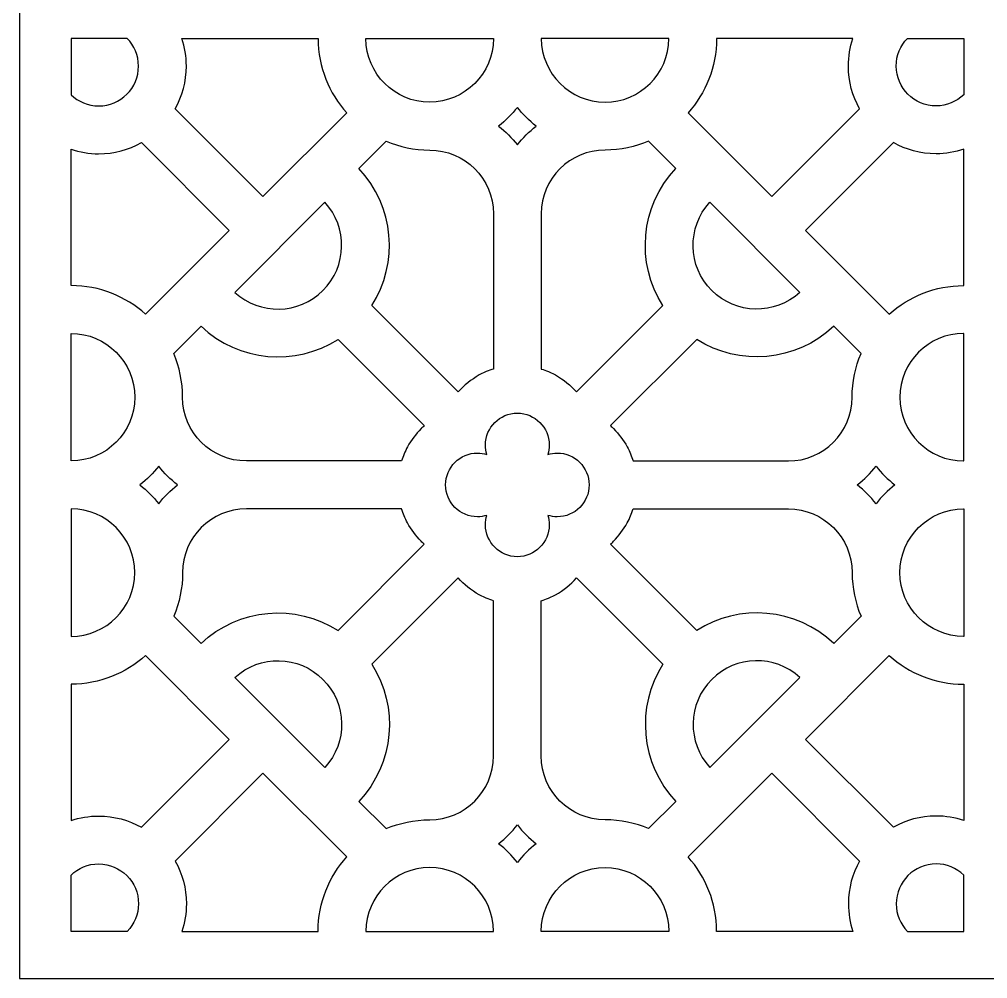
# Model space of a CAD drawing. Header units: centimetres. Extents: x -27.5 to -15.9, y -9.5 to 9.5.
# Drawn here: x -27.5 to -25.072, y -9.5 to -7.095 of the extents above; entities that cross this region are included whole.
import ezdxf

# ---------------------------------------------------------------- set-up
doc = ezdxf.new("R2010")
doc.units = ezdxf.units.CM
doc.header["$MEASUREMENT"] = 0
doc.layers.add('layer 1', color=7, linetype='Continuous')

msp = doc.modelspace()

# ---------------------------------------------------------------- linework, layer by layer
at = {"layer": 'layer 1', "color": 250}
for points, knots in [([(-27.5, 9.5), (-27.5, 9.5), (-27.5, 9.5), (-27.5, 9.5), (-27.5, 9.5), (-27.5, 9.5), (-22.6443, 9.5), (-22.6443, 9.5), (-22.6443, 9.5), (-22.6443, 9.5), (-22.6443, -9.5), (-22.6443, -9.5), (-22.6443, -9.5), (-22.6443, -9.5), (-27.5, -9.5), (-27.5, -9.5), (-27.5, -9.5), (-27.5, -9.5), (-27.5, 9.5), (-27.5, 9.5)], [0, 0, 0, 0, 0.1666667, 0.1666667, 0.1666667, 0.1666667, 0.3333333, 0.3333333, 0.3333333, 0.3333333, 0.5, 0.5, 0.5, 0.5, 0.6666667, 0.6666667, 0.6666667, 0.6666667, 1, 1, 1, 1]), ([(-27.22934, -7.1432), (-27.22934, -7.1432), (-27.22934, -7.1432), (-27.22934, -7.1432), (-27.22934, -7.1432), (-27.21196, -7.16119), (-27.20125, -7.18565), (-27.20125, -7.21253), (-27.20125, -7.21253), (-27.20125, -7.26757), (-27.24614, -7.31246), (-27.30118, -7.31246), (-27.30118, -7.31246), (-27.32806, -7.31246), (-27.35251, -7.30174), (-27.37052, -7.28437), (-27.37052, -7.28437), (-27.37052, -7.28437), (-27.37052, -7.1432), (-27.37052, -7.1432), (-27.37052, -7.1432), (-27.37052, -7.1432), (-27.22934, -7.1432), (-27.22934, -7.1432)], [0, 0, 0, 0, 0.1428571, 0.1428571, 0.1428571, 0.1428571, 0.2857143, 0.2857143, 0.2857143, 0.2857143, 0.4285714, 0.4285714, 0.4285714, 0.4285714, 0.5714286, 0.5714286, 0.5714286, 0.5714286, 0.7142857, 0.7142857, 0.7142857, 0.7142857, 1, 1, 1, 1]), ([(-27.1093, -7.31961), (-27.1093, -7.31961), (-27.1093, -7.31961), (-27.1093, -7.31961), (-27.1093, -7.31961), (-27.1093, -7.31961), (-26.88911, -7.53981), (-26.88911, -7.53981), (-26.88911, -7.53981), (-26.88911, -7.53981), (-26.67923, -7.32991), (-26.67923, -7.32991), (-26.67923, -7.32991), (-26.72365, -7.28046), (-26.7508, -7.21519), (-26.75095, -7.14377), (-26.75095, -7.14377), (-26.75095, -7.14359), (-26.75095, -7.14339), (-26.75095, -7.1432), (-26.75095, -7.1432), (-26.75095, -7.1432), (-27.09259, -7.1432), (-27.09259, -7.1432), (-27.09259, -7.1432), (-27.08529, -7.16501), (-27.08133, -7.18832), (-27.08133, -7.21253), (-27.08133, -7.21253), (-27.08133, -7.25136), (-27.0915, -7.2879), (-27.1093, -7.31961)], [0, 0, 0, 0, 0.1111111, 0.1111111, 0.1111111, 0.1111111, 0.2222222, 0.2222222, 0.2222222, 0.2222222, 0.3333333, 0.3333333, 0.3333333, 0.3333333, 0.4444444, 0.4444444, 0.4444444, 0.4444444, 0.5555556, 0.5555556, 0.5555556, 0.5555556, 0.6666667, 0.6666667, 0.6666667, 0.6666667, 0.7777778, 0.7777778, 0.7777778, 0.7777778, 1, 1, 1, 1]), ([(-26.63103, -7.1432), (-26.63103, -7.1432), (-26.63103, -7.1432), (-26.63103, -7.1432), (-26.63103, -7.1432), (-26.63103, -7.14336), (-26.63103, -7.14353), (-26.63103, -7.1437), (-26.63103, -7.1437), (-26.63076, -7.23154), (-26.55904, -7.30308), (-26.47115, -7.30308), (-26.47115, -7.30308), (-26.38319, -7.30308), (-26.31143, -7.23142), (-26.31126, -7.1435), (-26.31126, -7.1435), (-26.31126, -7.1434), (-26.31126, -7.14329), (-26.31126, -7.1432), (-26.31126, -7.1432), (-26.31126, -7.1432), (-26.63103, -7.1432), (-26.63103, -7.1432)], [0, 0, 0, 0, 0.1428571, 0.1428571, 0.1428571, 0.1428571, 0.2857143, 0.2857143, 0.2857143, 0.2857143, 0.4285714, 0.4285714, 0.4285714, 0.4285714, 0.5714286, 0.5714286, 0.5714286, 0.5714286, 0.7142857, 0.7142857, 0.7142857, 0.7142857, 1, 1, 1, 1]), ([(-25.87158, -7.1432), (-25.87158, -7.1432), (-25.87158, -7.1432), (-25.87158, -7.1432), (-25.87158, -7.1432), (-25.87158, -7.14336), (-25.87158, -7.14353), (-25.87158, -7.1437), (-25.87158, -7.1437), (-25.87186, -7.23154), (-25.94358, -7.30308), (-26.03147, -7.30308), (-26.03147, -7.30308), (-26.11943, -7.30308), (-26.19119, -7.23142), (-26.19134, -7.1435), (-26.19134, -7.1435), (-26.19134, -7.1434), (-26.19136, -7.14329), (-26.19136, -7.1432), (-26.19136, -7.1432), (-26.19136, -7.1432), (-25.87158, -7.1432), (-25.87158, -7.1432)], [0, 0, 0, 0, 0.1428571, 0.1428571, 0.1428571, 0.1428571, 0.2857143, 0.2857143, 0.2857143, 0.2857143, 0.4285714, 0.4285714, 0.4285714, 0.4285714, 0.5714286, 0.5714286, 0.5714286, 0.5714286, 0.7142857, 0.7142857, 0.7142857, 0.7142857, 1, 1, 1, 1]), ([(-25.39332, -7.31961), (-25.39332, -7.31961), (-25.39332, -7.31961), (-25.39332, -7.31961), (-25.39332, -7.31961), (-25.39332, -7.31961), (-25.61351, -7.53981), (-25.61351, -7.53981), (-25.61351, -7.53981), (-25.61351, -7.53981), (-25.82339, -7.32991), (-25.82339, -7.32991), (-25.82339, -7.32991), (-25.77897, -7.28046), (-25.75182, -7.21519), (-25.75169, -7.14377), (-25.75169, -7.14377), (-25.75169, -7.14359), (-25.75167, -7.14339), (-25.75167, -7.1432), (-25.75167, -7.1432), (-25.75167, -7.1432), (-25.41004, -7.1432), (-25.41004, -7.1432), (-25.41004, -7.1432), (-25.41733, -7.16501), (-25.42129, -7.18832), (-25.42129, -7.21253), (-25.42129, -7.21253), (-25.42129, -7.25136), (-25.4111, -7.2879), (-25.39332, -7.31961)], [0, 0, 0, 0, 0.1111111, 0.1111111, 0.1111111, 0.1111111, 0.2222222, 0.2222222, 0.2222222, 0.2222222, 0.3333333, 0.3333333, 0.3333333, 0.3333333, 0.4444444, 0.4444444, 0.4444444, 0.4444444, 0.5555556, 0.5555556, 0.5555556, 0.5555556, 0.6666667, 0.6666667, 0.6666667, 0.6666667, 0.7777778, 0.7777778, 0.7777778, 0.7777778, 1, 1, 1, 1]), ([(-25.27328, -7.1432), (-25.27328, -7.1432), (-25.27328, -7.1432), (-25.27328, -7.1432), (-25.27328, -7.1432), (-25.29066, -7.16119), (-25.30137, -7.18565), (-25.30137, -7.21253), (-25.30137, -7.21253), (-25.30137, -7.26757), (-25.25648, -7.31246), (-25.20143, -7.31246), (-25.20143, -7.31246), (-25.17456, -7.31246), (-25.15009, -7.30174), (-25.13212, -7.28437), (-25.13212, -7.28437), (-25.13212, -7.28437), (-25.13212, -7.1432), (-25.13212, -7.1432), (-25.13212, -7.1432), (-25.13212, -7.1432), (-25.27328, -7.1432), (-25.27328, -7.1432)], [0, 0, 0, 0, 0.1428571, 0.1428571, 0.1428571, 0.1428571, 0.2857143, 0.2857143, 0.2857143, 0.2857143, 0.4285714, 0.4285714, 0.4285714, 0.4285714, 0.5714286, 0.5714286, 0.5714286, 0.5714286, 0.7142857, 0.7142857, 0.7142857, 0.7142857, 1, 1, 1, 1]), ([(-26.2513, -7.31595), (-26.2513, -7.31595), (-26.2513, -7.31595), (-26.2513, -7.31595), (-26.2513, -7.31595), (-26.23752, -7.33344), (-26.22171, -7.34926), (-26.20422, -7.36304), (-26.20422, -7.36304), (-26.22171, -7.37683), (-26.23752, -7.39264), (-26.2513, -7.41014), (-26.2513, -7.41014), (-26.2651, -7.39264), (-26.2809, -7.37683), (-26.2984, -7.36304), (-26.2984, -7.36304), (-26.2809, -7.34926), (-26.2651, -7.33344), (-26.2513, -7.31595)], [0, 0, 0, 0, 0.1666667, 0.1666667, 0.1666667, 0.1666667, 0.3333333, 0.3333333, 0.3333333, 0.3333333, 0.5, 0.5, 0.5, 0.5, 0.6666667, 0.6666667, 0.6666667, 0.6666667, 1, 1, 1, 1]), ([(-27.37052, -7.76276), (-27.37052, -7.76276), (-27.37052, -7.76276), (-27.37052, -7.76276), (-27.37052, -7.76276), (-27.37043, -7.76276), (-27.37036, -7.76276), (-27.37028, -7.76276), (-27.37028, -7.76276), (-27.29872, -7.76282), (-27.23333, -7.78998), (-27.18379, -7.83449), (-27.18379, -7.83449), (-27.18379, -7.83449), (-26.9739, -7.62459), (-26.9739, -7.62459), (-26.9739, -7.62459), (-26.9739, -7.62459), (-27.19409, -7.40441), (-27.19409, -7.40441), (-27.19409, -7.40441), (-27.22581, -7.4222), (-27.26235, -7.43237), (-27.30118, -7.43237), (-27.30118, -7.43237), (-27.32539, -7.43237), (-27.34869, -7.42841), (-27.37052, -7.42113), (-27.37052, -7.42113), (-27.37052, -7.42113), (-27.37052, -7.76276), (-27.37052, -7.76276)], [0, 0, 0, 0, 0.1111111, 0.1111111, 0.1111111, 0.1111111, 0.2222222, 0.2222222, 0.2222222, 0.2222222, 0.3333333, 0.3333333, 0.3333333, 0.3333333, 0.4444444, 0.4444444, 0.4444444, 0.4444444, 0.5555556, 0.5555556, 0.5555556, 0.5555556, 0.6666667, 0.6666667, 0.6666667, 0.6666667, 0.7777778, 0.7777778, 0.7777778, 0.7777778, 1, 1, 1, 1]), ([(-26.61613, -7.81279), (-26.61613, -7.81279), (-26.61613, -7.81279), (-26.61613, -7.81279), (-26.61613, -7.81279), (-26.61613, -7.81279), (-26.39978, -8.02914), (-26.39978, -8.02914), (-26.39978, -8.02914), (-26.38462, -8.01236), (-26.36762, -7.99887), (-26.34671, -7.98683), (-26.34671, -7.98683), (-26.34671, -7.98683), (-26.32921, -7.97837), (-26.32921, -7.97837), (-26.32921, -7.97837), (-26.32315, -7.97597), (-26.3172, -7.97387), (-26.31126, -7.97204), (-26.31126, -7.97204), (-26.31126, -7.97204), (-26.31126, -7.58289), (-26.31126, -7.58289), (-26.31126, -7.58289), (-26.31126, -7.49482), (-26.38309, -7.42299), (-26.47115, -7.42299), (-26.47115, -7.42299), (-26.50989, -7.42299), (-26.54683, -7.41505), (-26.58044, -7.40071), (-26.58044, -7.40071), (-26.58044, -7.40071), (-26.64894, -7.46921), (-26.64894, -7.46921), (-26.64894, -7.46921), (-26.55907, -7.56374), (-26.54816, -7.70651), (-26.61613, -7.81279)], [0, 0, 0, 0, 0.0909091, 0.0909091, 0.0909091, 0.0909091, 0.1818182, 0.1818182, 0.1818182, 0.1818182, 0.2727273, 0.2727273, 0.2727273, 0.2727273, 0.3636364, 0.3636364, 0.3636364, 0.3636364, 0.4545455, 0.4545455, 0.4545455, 0.4545455, 0.5454545, 0.5454545, 0.5454545, 0.5454545, 0.6363636, 0.6363636, 0.6363636, 0.6363636, 0.7272727, 0.7272727, 0.7272727, 0.7272727, 0.8181818, 0.8181818, 0.8181818, 0.8181818, 1, 1, 1, 1]), ([(-25.88649, -7.81279), (-25.88649, -7.81279), (-25.88649, -7.81279), (-25.88649, -7.81279), (-25.88649, -7.81279), (-25.88649, -7.81279), (-26.10284, -8.02914), (-26.10284, -8.02914), (-26.10284, -8.02914), (-26.11798, -8.01236), (-26.135, -7.99887), (-26.15591, -7.98683), (-26.15591, -7.98683), (-26.15591, -7.98683), (-26.1734, -7.97837), (-26.1734, -7.97837), (-26.1734, -7.97837), (-26.17947, -7.97597), (-26.18544, -7.97387), (-26.19136, -7.97204), (-26.19136, -7.97204), (-26.19136, -7.97204), (-26.19136, -7.58289), (-26.19136, -7.58289), (-26.19136, -7.58289), (-26.19136, -7.49482), (-26.11954, -7.42299), (-26.03147, -7.42299), (-26.03147, -7.42299), (-25.99273, -7.42299), (-25.95579, -7.41505), (-25.92218, -7.40071), (-25.92218, -7.40071), (-25.92218, -7.40071), (-25.85369, -7.46921), (-25.85369, -7.46921), (-25.85369, -7.46921), (-25.94355, -7.56374), (-25.95446, -7.70651), (-25.88649, -7.81279)], [0, 0, 0, 0, 0.0909091, 0.0909091, 0.0909091, 0.0909091, 0.1818182, 0.1818182, 0.1818182, 0.1818182, 0.2727273, 0.2727273, 0.2727273, 0.2727273, 0.3636364, 0.3636364, 0.3636364, 0.3636364, 0.4545455, 0.4545455, 0.4545455, 0.4545455, 0.5454545, 0.5454545, 0.5454545, 0.5454545, 0.6363636, 0.6363636, 0.6363636, 0.6363636, 0.7272727, 0.7272727, 0.7272727, 0.7272727, 0.8181818, 0.8181818, 0.8181818, 0.8181818, 1, 1, 1, 1]), ([(-25.13212, -7.76276), (-25.13212, -7.76276), (-25.13212, -7.76276), (-25.13212, -7.76276), (-25.13212, -7.76276), (-25.13219, -7.76276), (-25.13225, -7.76276), (-25.13234, -7.76276), (-25.13234, -7.76276), (-25.20389, -7.76282), (-25.26929, -7.78998), (-25.31883, -7.83449), (-25.31883, -7.83449), (-25.31883, -7.83449), (-25.52872, -7.62459), (-25.52872, -7.62459), (-25.52872, -7.62459), (-25.52872, -7.62459), (-25.30853, -7.40441), (-25.30853, -7.40441), (-25.30853, -7.40441), (-25.27681, -7.4222), (-25.24027, -7.43237), (-25.20143, -7.43237), (-25.20143, -7.43237), (-25.17724, -7.43237), (-25.15391, -7.42841), (-25.13212, -7.42113), (-25.13212, -7.42113), (-25.13212, -7.42113), (-25.13212, -7.76276), (-25.13212, -7.76276)], [0, 0, 0, 0, 0.1111111, 0.1111111, 0.1111111, 0.1111111, 0.2222222, 0.2222222, 0.2222222, 0.2222222, 0.3333333, 0.3333333, 0.3333333, 0.3333333, 0.4444444, 0.4444444, 0.4444444, 0.4444444, 0.5555556, 0.5555556, 0.5555556, 0.5555556, 0.6666667, 0.6666667, 0.6666667, 0.6666667, 0.7777778, 0.7777778, 0.7777778, 0.7777778, 1, 1, 1, 1]), ([(-26.73378, -7.55406), (-26.73378, -7.55406), (-26.73378, -7.55406), (-26.73378, -7.55406), (-26.73378, -7.55406), (-26.6765, -7.61665), (-26.67813, -7.71442), (-26.73871, -7.77499), (-26.73871, -7.77499), (-26.7993, -7.83556), (-26.89706, -7.8372), (-26.95965, -7.77993), (-26.95965, -7.77993), (-26.95965, -7.77993), (-26.73378, -7.55406), (-26.73378, -7.55406)], [0, 0, 0, 0, 0.2, 0.2, 0.2, 0.2, 0.4, 0.4, 0.4, 0.4, 0.6, 0.6, 0.6, 0.6, 1, 1, 1, 1]), ([(-25.76884, -7.55406), (-25.76884, -7.55406), (-25.76884, -7.55406), (-25.76884, -7.55406), (-25.76884, -7.55406), (-25.8261, -7.61665), (-25.82447, -7.71442), (-25.76389, -7.77499), (-25.76389, -7.77499), (-25.70332, -7.83556), (-25.60558, -7.8372), (-25.54297, -7.77993), (-25.54297, -7.77993), (-25.54297, -7.77993), (-25.76884, -7.55406), (-25.76884, -7.55406)], [0, 0, 0, 0, 0.2, 0.2, 0.2, 0.2, 0.4, 0.4, 0.4, 0.4, 0.6, 0.6, 0.6, 0.6, 1, 1, 1, 1]), ([(-26.48466, -8.11385), (-26.48466, -8.11385), (-26.48466, -8.11385), (-26.48466, -8.11385), (-26.48466, -8.11385), (-26.48466, -8.11385), (-26.70092, -7.89758), (-26.70092, -7.89758), (-26.70092, -7.89758), (-26.80719, -7.96555), (-26.94998, -7.95463), (-27.0445, -7.86478), (-27.0445, -7.86478), (-27.0445, -7.86478), (-27.113, -7.93327), (-27.113, -7.93327), (-27.113, -7.93327), (-27.09866, -7.96687), (-27.09071, -8.00382), (-27.09071, -8.04257), (-27.09071, -8.04257), (-27.09071, -8.13062), (-27.01889, -8.20244), (-26.93083, -8.20244), (-26.93083, -8.20244), (-26.93083, -8.20244), (-26.54161, -8.20244), (-26.54161, -8.20244), (-26.54161, -8.20244), (-26.53786, -8.19055), (-26.53302, -8.17897), (-26.52687, -8.167), (-26.52687, -8.167), (-26.51697, -8.14979), (-26.50628, -8.13548), (-26.49257, -8.1211), (-26.49257, -8.1211), (-26.48992, -8.11859), (-26.48729, -8.11617), (-26.48466, -8.11385)], [0, 0, 0, 0, 0.0909091, 0.0909091, 0.0909091, 0.0909091, 0.1818182, 0.1818182, 0.1818182, 0.1818182, 0.2727273, 0.2727273, 0.2727273, 0.2727273, 0.3636364, 0.3636364, 0.3636364, 0.3636364, 0.4545455, 0.4545455, 0.4545455, 0.4545455, 0.5454545, 0.5454545, 0.5454545, 0.5454545, 0.6363636, 0.6363636, 0.6363636, 0.6363636, 0.7272727, 0.7272727, 0.7272727, 0.7272727, 0.8181818, 0.8181818, 0.8181818, 0.8181818, 1, 1, 1, 1]), ([(-26.01797, -8.11385), (-26.01797, -8.11385), (-26.01797, -8.11385), (-26.01797, -8.11385), (-26.01797, -8.11385), (-26.01797, -8.11385), (-25.8017, -7.89758), (-25.8017, -7.89758), (-25.8017, -7.89758), (-25.69543, -7.96555), (-25.55264, -7.95463), (-25.45812, -7.86478), (-25.45812, -7.86478), (-25.45812, -7.86478), (-25.38962, -7.93327), (-25.38962, -7.93327), (-25.38962, -7.93327), (-25.40396, -7.96687), (-25.4119, -8.00382), (-25.4119, -8.04257), (-25.4119, -8.04257), (-25.4119, -8.04257), (-25.41192, -8.04257), (-25.41192, -8.04257), (-25.41192, -8.04257), (-25.41192, -8.13062), (-25.48373, -8.20244), (-25.57179, -8.20244), (-25.57179, -8.20244), (-25.57179, -8.20244), (-25.96101, -8.20244), (-25.96101, -8.20244), (-25.96101, -8.20244), (-25.96476, -8.19055), (-25.96959, -8.17897), (-25.97574, -8.167), (-25.97574, -8.167), (-25.98565, -8.14979), (-25.99634, -8.13548), (-26.01007, -8.1211), (-26.01007, -8.1211), (-26.0127, -8.11859), (-26.01532, -8.11617), (-26.01797, -8.11385)], [0, 0, 0, 0, 0.0833333, 0.0833333, 0.0833333, 0.0833333, 0.1666667, 0.1666667, 0.1666667, 0.1666667, 0.25, 0.25, 0.25, 0.25, 0.3333333, 0.3333333, 0.3333333, 0.3333333, 0.4166667, 0.4166667, 0.4166667, 0.4166667, 0.5, 0.5, 0.5, 0.5, 0.5833333, 0.5833333, 0.5833333, 0.5833333, 0.6666667, 0.6666667, 0.6666667, 0.6666667, 0.75, 0.75, 0.75, 0.75, 0.8333333, 0.8333333, 0.8333333, 0.8333333, 1, 1, 1, 1]), ([(-27.37052, -8.20244), (-27.37052, -8.20244), (-27.37052, -8.20244), (-27.37052, -8.20244), (-27.37052, -8.20244), (-27.37035, -8.20244), (-27.37018, -8.20243), (-27.37001, -8.20243), (-27.37001, -8.20243), (-27.28219, -8.20216), (-27.21063, -8.13046), (-27.21063, -8.04257), (-27.21063, -8.04257), (-27.21063, -7.9546), (-27.28229, -7.88284), (-27.37021, -7.88268), (-27.37021, -7.88268), (-27.37031, -7.88268), (-27.37042, -7.88268), (-27.37052, -7.88268), (-27.37052, -7.88268), (-27.37052, -7.88268), (-27.37052, -8.20244), (-27.37052, -8.20244)], [0, 0, 0, 0, 0.1428571, 0.1428571, 0.1428571, 0.1428571, 0.2857143, 0.2857143, 0.2857143, 0.2857143, 0.4285714, 0.4285714, 0.4285714, 0.4285714, 0.5714286, 0.5714286, 0.5714286, 0.5714286, 0.7142857, 0.7142857, 0.7142857, 0.7142857, 1, 1, 1, 1]), ([(-25.13212, -8.20244), (-25.13212, -8.20244), (-25.13212, -8.20244), (-25.13212, -8.20244), (-25.13212, -8.20244), (-25.13227, -8.20244), (-25.13244, -8.20243), (-25.13261, -8.20243), (-25.13261, -8.20243), (-25.22045, -8.20216), (-25.29199, -8.13046), (-25.29199, -8.04257), (-25.29199, -8.04257), (-25.29199, -7.9546), (-25.22033, -7.88284), (-25.13241, -7.88268), (-25.13241, -7.88268), (-25.1323, -7.88268), (-25.1322, -7.88268), (-25.13212, -7.88268), (-25.13212, -7.88268), (-25.13212, -7.88268), (-25.13212, -8.20244), (-25.13212, -8.20244)], [0, 0, 0, 0, 0.1428571, 0.1428571, 0.1428571, 0.1428571, 0.2857143, 0.2857143, 0.2857143, 0.2857143, 0.4285714, 0.4285714, 0.4285714, 0.4285714, 0.5714286, 0.5714286, 0.5714286, 0.5714286, 0.7142857, 0.7142857, 0.7142857, 0.7142857, 1, 1, 1, 1]), ([(-26.43121, -8.2624), (-26.43121, -8.2624), (-26.43121, -8.2624), (-26.43121, -8.2624), (-26.43121, -8.2624), (-26.43121, -8.30643), (-26.3953, -8.34234), (-26.35127, -8.34234), (-26.35127, -8.34234), (-26.34306, -8.34234), (-26.33515, -8.34109), (-26.3277, -8.33879), (-26.3277, -8.33879), (-26.33002, -8.34624), (-26.33126, -8.35416), (-26.33126, -8.36235), (-26.33126, -8.36235), (-26.33126, -8.40638), (-26.29535, -8.44229), (-26.25132, -8.44229), (-26.25132, -8.44229), (-26.25132, -8.44229), (-26.25132, -8.44229), (-26.2513, -8.44229), (-26.2513, -8.44229), (-26.20727, -8.44229), (-26.17136, -8.40638), (-26.17136, -8.36235), (-26.17136, -8.36235), (-26.17136, -8.35416), (-26.17262, -8.34624), (-26.17492, -8.33879), (-26.17492, -8.33879), (-26.16747, -8.34109), (-26.15956, -8.34234), (-26.15137, -8.34234), (-26.15137, -8.34234), (-26.10734, -8.34234), (-26.07143, -8.30643), (-26.07143, -8.2624), (-26.07143, -8.2624), (-26.07143, -8.26239), (-26.07143, -8.26239), (-26.07143, -8.26239), (-26.07143, -8.26239), (-26.07143, -8.21837), (-26.10734, -8.18245), (-26.15137, -8.18245), (-26.15137, -8.18245), (-26.15956, -8.18245), (-26.16747, -8.1837), (-26.17492, -8.18601), (-26.17492, -8.18601), (-26.17262, -8.17856), (-26.17136, -8.17065), (-26.17136, -8.16245), (-26.17136, -8.16245), (-26.17136, -8.11842), (-26.20727, -8.08251), (-26.2513, -8.08251), (-26.2513, -8.08251), (-26.25132, -8.08251), (-26.25132, -8.08251), (-26.25132, -8.08251), (-26.25132, -8.08251), (-26.29535, -8.08251), (-26.33126, -8.11842), (-26.33126, -8.16245), (-26.33126, -8.16245), (-26.33126, -8.17065), (-26.33002, -8.17856), (-26.3277, -8.18601), (-26.3277, -8.18601), (-26.33515, -8.1837), (-26.34306, -8.18245), (-26.35127, -8.18245), (-26.35127, -8.18245), (-26.3953, -8.18245), (-26.43121, -8.21837), (-26.43121, -8.26239), (-26.43121, -8.26239), (-26.43121, -8.26239), (-26.43121, -8.26239), (-26.43121, -8.2624)], [0, 0, 0, 0, 0.0454545, 0.0454545, 0.0454545, 0.0454545, 0.0909091, 0.0909091, 0.0909091, 0.0909091, 0.1363636, 0.1363636, 0.1363636, 0.1363636, 0.1818182, 0.1818182, 0.1818182, 0.1818182, 0.2272727, 0.2272727, 0.2272727, 0.2272727, 0.2727273, 0.2727273, 0.2727273, 0.2727273, 0.3181818, 0.3181818, 0.3181818, 0.3181818, 0.3636364, 0.3636364, 0.3636364, 0.3636364, 0.4090909, 0.4090909, 0.4090909, 0.4090909, 0.4545455, 0.4545455, 0.4545455, 0.4545455, 0.5, 0.5, 0.5, 0.5, 0.5454545, 0.5454545, 0.5454545, 0.5454545, 0.5909091, 0.5909091, 0.5909091, 0.5909091, 0.6363636, 0.6363636, 0.6363636, 0.6363636, 0.6818182, 0.6818182, 0.6818182, 0.6818182, 0.7272727, 0.7272727, 0.7272727, 0.7272727, 0.7727273, 0.7727273, 0.7727273, 0.7727273, 0.8181818, 0.8181818, 0.8181818, 0.8181818, 0.8636364, 0.8636364, 0.8636364, 0.8636364, 0.9090909, 0.9090909, 0.9090909, 0.9090909, 1, 1, 1, 1]), ([(-27.10357, -8.26239), (-27.10357, -8.26239), (-27.10357, -8.26239), (-27.10357, -8.26239), (-27.10357, -8.26239), (-27.10357, -8.26239), (-27.10357, -8.2624), (-27.10357, -8.2624), (-27.10357, -8.2624), (-27.12107, -8.27619), (-27.13689, -8.292), (-27.15067, -8.30949), (-27.15067, -8.30949), (-27.16445, -8.292), (-27.18028, -8.27619), (-27.19778, -8.2624), (-27.19778, -8.2624), (-27.19778, -8.2624), (-27.19778, -8.26239), (-27.19778, -8.26239), (-27.19778, -8.26239), (-27.18028, -8.24862), (-27.16445, -8.2328), (-27.15067, -8.2153), (-27.15067, -8.2153), (-27.13689, -8.2328), (-27.12107, -8.24862), (-27.10357, -8.26239)], [0, 0, 0, 0, 0.125, 0.125, 0.125, 0.125, 0.25, 0.25, 0.25, 0.25, 0.375, 0.375, 0.375, 0.375, 0.5, 0.5, 0.5, 0.5, 0.625, 0.625, 0.625, 0.625, 0.75, 0.75, 0.75, 0.75, 1, 1, 1, 1]), ([(-25.39906, -8.26239), (-25.39906, -8.26239), (-25.39906, -8.26239), (-25.39906, -8.26239), (-25.39906, -8.26239), (-25.39906, -8.26239), (-25.39906, -8.2624), (-25.39906, -8.2624), (-25.39906, -8.2624), (-25.38157, -8.27619), (-25.36574, -8.292), (-25.35195, -8.30949), (-25.35195, -8.30949), (-25.33817, -8.292), (-25.32234, -8.27619), (-25.30485, -8.2624), (-25.30485, -8.2624), (-25.30485, -8.2624), (-25.30485, -8.26239), (-25.30485, -8.26239), (-25.30485, -8.26239), (-25.32234, -8.24862), (-25.33817, -8.2328), (-25.35195, -8.2153), (-25.35195, -8.2153), (-25.36574, -8.2328), (-25.38157, -8.24862), (-25.39906, -8.26239)], [0, 0, 0, 0, 0.125, 0.125, 0.125, 0.125, 0.25, 0.25, 0.25, 0.25, 0.375, 0.375, 0.375, 0.375, 0.5, 0.5, 0.5, 0.5, 0.625, 0.625, 0.625, 0.625, 0.75, 0.75, 0.75, 0.75, 1, 1, 1, 1]), ([(-27.37052, -8.32235), (-27.37052, -8.32235), (-27.37052, -8.32235), (-27.37052, -8.32235), (-27.37052, -8.32235), (-27.37035, -8.32235), (-27.37018, -8.32236), (-27.37001, -8.32236), (-27.37001, -8.32236), (-27.28219, -8.32263), (-27.21063, -8.39435), (-27.21063, -8.48224), (-27.21063, -8.48224), (-27.21063, -8.5702), (-27.28229, -8.64196), (-27.37021, -8.64212), (-27.37021, -8.64212), (-27.37031, -8.64212), (-27.37042, -8.64213), (-27.37052, -8.64213), (-27.37052, -8.64213), (-27.37052, -8.64213), (-27.37052, -8.32235), (-27.37052, -8.32235)], [0, 0, 0, 0, 0.1428571, 0.1428571, 0.1428571, 0.1428571, 0.2857143, 0.2857143, 0.2857143, 0.2857143, 0.4285714, 0.4285714, 0.4285714, 0.4285714, 0.5714286, 0.5714286, 0.5714286, 0.5714286, 0.7142857, 0.7142857, 0.7142857, 0.7142857, 1, 1, 1, 1]), ([(-26.48466, -8.41094), (-26.48466, -8.41094), (-26.48466, -8.41094), (-26.48466, -8.41094), (-26.48466, -8.41094), (-26.48466, -8.41094), (-26.70092, -8.62722), (-26.70092, -8.62722), (-26.70092, -8.62722), (-26.80719, -8.55924), (-26.94998, -8.57017), (-27.0445, -8.66002), (-27.0445, -8.66002), (-27.0445, -8.66002), (-27.113, -8.59153), (-27.113, -8.59153), (-27.113, -8.59153), (-27.09866, -8.55792), (-27.09071, -8.52098), (-27.09071, -8.48224), (-27.09071, -8.48224), (-27.09071, -8.39418), (-27.01889, -8.32235), (-26.93083, -8.32235), (-26.93083, -8.32235), (-26.93083, -8.32235), (-26.54161, -8.32235), (-26.54161, -8.32235), (-26.54161, -8.32235), (-26.53786, -8.33425), (-26.53302, -8.34583), (-26.52687, -8.3578), (-26.52687, -8.3578), (-26.51697, -8.37501), (-26.50628, -8.38933), (-26.49257, -8.4037), (-26.49257, -8.4037), (-26.48992, -8.40621), (-26.48729, -8.40862), (-26.48466, -8.41094)], [0, 0, 0, 0, 0.0909091, 0.0909091, 0.0909091, 0.0909091, 0.1818182, 0.1818182, 0.1818182, 0.1818182, 0.2727273, 0.2727273, 0.2727273, 0.2727273, 0.3636364, 0.3636364, 0.3636364, 0.3636364, 0.4545455, 0.4545455, 0.4545455, 0.4545455, 0.5454545, 0.5454545, 0.5454545, 0.5454545, 0.6363636, 0.6363636, 0.6363636, 0.6363636, 0.7272727, 0.7272727, 0.7272727, 0.7272727, 0.8181818, 0.8181818, 0.8181818, 0.8181818, 1, 1, 1, 1]), ([(-26.01797, -8.41094), (-26.01797, -8.41094), (-26.01797, -8.41094), (-26.01797, -8.41094), (-26.01797, -8.41094), (-26.01797, -8.41094), (-25.8017, -8.62722), (-25.8017, -8.62722), (-25.8017, -8.62722), (-25.69543, -8.55924), (-25.55264, -8.57017), (-25.45812, -8.66002), (-25.45812, -8.66002), (-25.45812, -8.66002), (-25.38962, -8.59153), (-25.38962, -8.59153), (-25.38962, -8.59153), (-25.40396, -8.55792), (-25.4119, -8.52098), (-25.4119, -8.48224), (-25.4119, -8.48224), (-25.4119, -8.48224), (-25.41192, -8.48224), (-25.41192, -8.48224), (-25.41192, -8.48224), (-25.41192, -8.39418), (-25.48373, -8.32235), (-25.57179, -8.32235), (-25.57179, -8.32235), (-25.57179, -8.32235), (-25.96101, -8.32235), (-25.96101, -8.32235), (-25.96101, -8.32235), (-25.96476, -8.33425), (-25.96959, -8.34583), (-25.97574, -8.3578), (-25.97574, -8.3578), (-25.98565, -8.37501), (-25.99634, -8.38933), (-26.01007, -8.4037), (-26.01007, -8.4037), (-26.0127, -8.40621), (-26.01532, -8.40862), (-26.01797, -8.41094)], [0, 0, 0, 0, 0.0833333, 0.0833333, 0.0833333, 0.0833333, 0.1666667, 0.1666667, 0.1666667, 0.1666667, 0.25, 0.25, 0.25, 0.25, 0.3333333, 0.3333333, 0.3333333, 0.3333333, 0.4166667, 0.4166667, 0.4166667, 0.4166667, 0.5, 0.5, 0.5, 0.5, 0.5833333, 0.5833333, 0.5833333, 0.5833333, 0.6666667, 0.6666667, 0.6666667, 0.6666667, 0.75, 0.75, 0.75, 0.75, 0.8333333, 0.8333333, 0.8333333, 0.8333333, 1, 1, 1, 1]), ([(-25.13212, -8.32235), (-25.13212, -8.32235), (-25.13212, -8.32235), (-25.13212, -8.32235), (-25.13212, -8.32235), (-25.13227, -8.32235), (-25.13244, -8.32236), (-25.13261, -8.32236), (-25.13261, -8.32236), (-25.22045, -8.32263), (-25.29199, -8.39435), (-25.29199, -8.48224), (-25.29199, -8.48224), (-25.29199, -8.5702), (-25.22033, -8.64196), (-25.13241, -8.64212), (-25.13241, -8.64212), (-25.1323, -8.64212), (-25.1322, -8.64213), (-25.13212, -8.64213), (-25.13212, -8.64213), (-25.13212, -8.64213), (-25.13212, -8.32235), (-25.13212, -8.32235)], [0, 0, 0, 0, 0.1428571, 0.1428571, 0.1428571, 0.1428571, 0.2857143, 0.2857143, 0.2857143, 0.2857143, 0.4285714, 0.4285714, 0.4285714, 0.4285714, 0.5714286, 0.5714286, 0.5714286, 0.5714286, 0.7142857, 0.7142857, 0.7142857, 0.7142857, 1, 1, 1, 1]), ([(-26.61613, -8.71201), (-26.61613, -8.71201), (-26.61613, -8.71201), (-26.61613, -8.71201), (-26.61613, -8.71201), (-26.61613, -8.71201), (-26.39978, -8.49566), (-26.39978, -8.49566), (-26.39978, -8.49566), (-26.38462, -8.51244), (-26.36762, -8.52593), (-26.34671, -8.53797), (-26.34671, -8.53797), (-26.34671, -8.53797), (-26.32921, -8.54642), (-26.32921, -8.54642), (-26.32921, -8.54642), (-26.32315, -8.54883), (-26.3172, -8.55093), (-26.31126, -8.55275), (-26.31126, -8.55275), (-26.31126, -8.55275), (-26.31126, -8.94191), (-26.31126, -8.94191), (-26.31126, -8.94191), (-26.31126, -9.02997), (-26.38309, -9.1018), (-26.47115, -9.1018), (-26.47115, -9.1018), (-26.47115, -9.1018), (-26.47115, -9.10181), (-26.47115, -9.10181), (-26.47115, -9.10181), (-26.50989, -9.10181), (-26.54683, -9.10975), (-26.58044, -9.12409), (-26.58044, -9.12409), (-26.58044, -9.12409), (-26.64894, -9.05559), (-26.64894, -9.05559), (-26.64894, -9.05559), (-26.55907, -8.96107), (-26.54816, -8.81829), (-26.61613, -8.71201)], [0, 0, 0, 0, 0.0833333, 0.0833333, 0.0833333, 0.0833333, 0.1666667, 0.1666667, 0.1666667, 0.1666667, 0.25, 0.25, 0.25, 0.25, 0.3333333, 0.3333333, 0.3333333, 0.3333333, 0.4166667, 0.4166667, 0.4166667, 0.4166667, 0.5, 0.5, 0.5, 0.5, 0.5833333, 0.5833333, 0.5833333, 0.5833333, 0.6666667, 0.6666667, 0.6666667, 0.6666667, 0.75, 0.75, 0.75, 0.75, 0.8333333, 0.8333333, 0.8333333, 0.8333333, 1, 1, 1, 1]), ([(-25.88649, -8.71201), (-25.88649, -8.71201), (-25.88649, -8.71201), (-25.88649, -8.71201), (-25.88649, -8.71201), (-25.88649, -8.71201), (-26.10284, -8.49566), (-26.10284, -8.49566), (-26.10284, -8.49566), (-26.11798, -8.51244), (-26.135, -8.52593), (-26.15591, -8.53797), (-26.15591, -8.53797), (-26.15591, -8.53797), (-26.1734, -8.54642), (-26.1734, -8.54642), (-26.1734, -8.54642), (-26.17947, -8.54883), (-26.18544, -8.55093), (-26.19136, -8.55275), (-26.19136, -8.55275), (-26.19136, -8.55275), (-26.19136, -8.94191), (-26.19136, -8.94191), (-26.19136, -8.94191), (-26.19136, -9.02997), (-26.11954, -9.1018), (-26.03147, -9.1018), (-26.03147, -9.1018), (-26.03147, -9.1018), (-26.03147, -9.10181), (-26.03147, -9.10181), (-26.03147, -9.10181), (-25.99273, -9.10181), (-25.95579, -9.10975), (-25.92218, -9.12409), (-25.92218, -9.12409), (-25.92218, -9.12409), (-25.85369, -9.05559), (-25.85369, -9.05559), (-25.85369, -9.05559), (-25.94355, -8.96107), (-25.95446, -8.81829), (-25.88649, -8.71201)], [0, 0, 0, 0, 0.0833333, 0.0833333, 0.0833333, 0.0833333, 0.1666667, 0.1666667, 0.1666667, 0.1666667, 0.25, 0.25, 0.25, 0.25, 0.3333333, 0.3333333, 0.3333333, 0.3333333, 0.4166667, 0.4166667, 0.4166667, 0.4166667, 0.5, 0.5, 0.5, 0.5, 0.5833333, 0.5833333, 0.5833333, 0.5833333, 0.6666667, 0.6666667, 0.6666667, 0.6666667, 0.75, 0.75, 0.75, 0.75, 0.8333333, 0.8333333, 0.8333333, 0.8333333, 1, 1, 1, 1]), ([(-27.37052, -8.76205), (-27.37052, -8.76205), (-27.37052, -8.76205), (-27.37052, -8.76205), (-27.37052, -8.76205), (-27.37043, -8.76205), (-27.37036, -8.76204), (-27.37028, -8.76204), (-27.37028, -8.76204), (-27.29872, -8.76198), (-27.23333, -8.73482), (-27.18379, -8.69031), (-27.18379, -8.69031), (-27.18379, -8.69031), (-26.9739, -8.90021), (-26.9739, -8.90021), (-26.9739, -8.90021), (-26.9739, -8.90021), (-27.19409, -9.12039), (-27.19409, -9.12039), (-27.19409, -9.12039), (-27.22581, -9.1026), (-27.26235, -9.09243), (-27.30118, -9.09243), (-27.30118, -9.09243), (-27.32539, -9.09243), (-27.34869, -9.09638), (-27.37052, -9.10367), (-27.37052, -9.10367), (-27.37052, -9.10367), (-27.37052, -8.76205), (-27.37052, -8.76205)], [0, 0, 0, 0, 0.1111111, 0.1111111, 0.1111111, 0.1111111, 0.2222222, 0.2222222, 0.2222222, 0.2222222, 0.3333333, 0.3333333, 0.3333333, 0.3333333, 0.4444444, 0.4444444, 0.4444444, 0.4444444, 0.5555556, 0.5555556, 0.5555556, 0.5555556, 0.6666667, 0.6666667, 0.6666667, 0.6666667, 0.7777778, 0.7777778, 0.7777778, 0.7777778, 1, 1, 1, 1]), ([(-26.73378, -8.97074), (-26.73378, -8.97074), (-26.73378, -8.97074), (-26.73378, -8.97074), (-26.73378, -8.97074), (-26.6765, -8.90815), (-26.67813, -8.81038), (-26.73871, -8.74981), (-26.73871, -8.74981), (-26.7993, -8.68923), (-26.89706, -8.68759), (-26.95965, -8.74487), (-26.95965, -8.74487), (-26.95965, -8.74487), (-26.73378, -8.97074), (-26.73378, -8.97074)], [0, 0, 0, 0, 0.2, 0.2, 0.2, 0.2, 0.4, 0.4, 0.4, 0.4, 0.6, 0.6, 0.6, 0.6, 1, 1, 1, 1]), ([(-25.76884, -8.97074), (-25.76884, -8.97074), (-25.76884, -8.97074), (-25.76884, -8.97074), (-25.76884, -8.97074), (-25.8261, -8.90815), (-25.82447, -8.81038), (-25.76389, -8.74981), (-25.76389, -8.74981), (-25.70332, -8.68923), (-25.60558, -8.68759), (-25.54297, -8.74487), (-25.54297, -8.74487), (-25.54297, -8.74487), (-25.76884, -8.97074), (-25.76884, -8.97074)], [0, 0, 0, 0, 0.2, 0.2, 0.2, 0.2, 0.4, 0.4, 0.4, 0.4, 0.6, 0.6, 0.6, 0.6, 1, 1, 1, 1]), ([(-25.13212, -8.76205), (-25.13212, -8.76205), (-25.13212, -8.76205), (-25.13212, -8.76205), (-25.13212, -8.76205), (-25.13219, -8.76205), (-25.13225, -8.76204), (-25.13234, -8.76204), (-25.13234, -8.76204), (-25.20389, -8.76198), (-25.26929, -8.73482), (-25.31883, -8.69031), (-25.31883, -8.69031), (-25.31883, -8.69031), (-25.52872, -8.90021), (-25.52872, -8.90021), (-25.52872, -8.90021), (-25.52872, -8.90021), (-25.30853, -9.12039), (-25.30853, -9.12039), (-25.30853, -9.12039), (-25.27681, -9.1026), (-25.24027, -9.09243), (-25.20143, -9.09243), (-25.20143, -9.09243), (-25.17724, -9.09243), (-25.15391, -9.09638), (-25.13212, -9.10367), (-25.13212, -9.10367), (-25.13212, -9.10367), (-25.13212, -8.76205), (-25.13212, -8.76205)], [0, 0, 0, 0, 0.1111111, 0.1111111, 0.1111111, 0.1111111, 0.2222222, 0.2222222, 0.2222222, 0.2222222, 0.3333333, 0.3333333, 0.3333333, 0.3333333, 0.4444444, 0.4444444, 0.4444444, 0.4444444, 0.5555556, 0.5555556, 0.5555556, 0.5555556, 0.6666667, 0.6666667, 0.6666667, 0.6666667, 0.7777778, 0.7777778, 0.7777778, 0.7777778, 1, 1, 1, 1]), ([(-27.1093, -9.20518), (-27.1093, -9.20518), (-27.1093, -9.20518), (-27.1093, -9.20518), (-27.1093, -9.20518), (-27.1093, -9.20518), (-26.88911, -8.98499), (-26.88911, -8.98499), (-26.88911, -8.98499), (-26.88911, -8.98499), (-26.67923, -9.19489), (-26.67923, -9.19489), (-26.67923, -9.19489), (-26.72365, -9.24434), (-26.7508, -9.30961), (-26.75095, -9.38103), (-26.75095, -9.38103), (-26.75095, -9.38122), (-26.75095, -9.3814), (-26.75095, -9.3816), (-26.75095, -9.3816), (-26.75095, -9.3816), (-27.09259, -9.3816), (-27.09259, -9.3816), (-27.09259, -9.3816), (-27.08529, -9.35979), (-27.08133, -9.33647), (-27.08133, -9.31227), (-27.08133, -9.31227), (-27.08133, -9.27344), (-27.0915, -9.2369), (-27.1093, -9.20518)], [0, 0, 0, 0, 0.1111111, 0.1111111, 0.1111111, 0.1111111, 0.2222222, 0.2222222, 0.2222222, 0.2222222, 0.3333333, 0.3333333, 0.3333333, 0.3333333, 0.4444444, 0.4444444, 0.4444444, 0.4444444, 0.5555556, 0.5555556, 0.5555556, 0.5555556, 0.6666667, 0.6666667, 0.6666667, 0.6666667, 0.7777778, 0.7777778, 0.7777778, 0.7777778, 1, 1, 1, 1]), ([(-25.39332, -9.20518), (-25.39332, -9.20518), (-25.39332, -9.20518), (-25.39332, -9.20518), (-25.39332, -9.20518), (-25.39332, -9.20518), (-25.61351, -8.98499), (-25.61351, -8.98499), (-25.61351, -8.98499), (-25.61351, -8.98499), (-25.82339, -9.19489), (-25.82339, -9.19489), (-25.82339, -9.19489), (-25.77897, -9.24434), (-25.75182, -9.30961), (-25.75169, -9.38103), (-25.75169, -9.38103), (-25.75169, -9.38122), (-25.75167, -9.3814), (-25.75167, -9.3816), (-25.75167, -9.3816), (-25.75167, -9.3816), (-25.41004, -9.3816), (-25.41004, -9.3816), (-25.41004, -9.3816), (-25.41733, -9.35979), (-25.42129, -9.33647), (-25.42129, -9.31227), (-25.42129, -9.31227), (-25.42129, -9.27344), (-25.4111, -9.2369), (-25.39332, -9.20518)], [0, 0, 0, 0, 0.1111111, 0.1111111, 0.1111111, 0.1111111, 0.2222222, 0.2222222, 0.2222222, 0.2222222, 0.3333333, 0.3333333, 0.3333333, 0.3333333, 0.4444444, 0.4444444, 0.4444444, 0.4444444, 0.5555556, 0.5555556, 0.5555556, 0.5555556, 0.6666667, 0.6666667, 0.6666667, 0.6666667, 0.7777778, 0.7777778, 0.7777778, 0.7777778, 1, 1, 1, 1]), ([(-26.2513, -9.20885), (-26.2513, -9.20885), (-26.2513, -9.20885), (-26.2513, -9.20885), (-26.2513, -9.20885), (-26.23752, -9.19136), (-26.22171, -9.17555), (-26.20422, -9.16176), (-26.20422, -9.16176), (-26.22171, -9.14797), (-26.23752, -9.13216), (-26.2513, -9.11466), (-26.2513, -9.11466), (-26.2651, -9.13216), (-26.2809, -9.14797), (-26.2984, -9.16176), (-26.2984, -9.16176), (-26.2809, -9.17555), (-26.2651, -9.19136), (-26.2513, -9.20885)], [0, 0, 0, 0, 0.1666667, 0.1666667, 0.1666667, 0.1666667, 0.3333333, 0.3333333, 0.3333333, 0.3333333, 0.5, 0.5, 0.5, 0.5, 0.6666667, 0.6666667, 0.6666667, 0.6666667, 1, 1, 1, 1]), ([(-27.22934, -9.3816), (-27.22934, -9.3816), (-27.22934, -9.3816), (-27.22934, -9.3816), (-27.22934, -9.3816), (-27.21196, -9.36361), (-27.20125, -9.33915), (-27.20125, -9.31227), (-27.20125, -9.31227), (-27.20125, -9.25723), (-27.24614, -9.21234), (-27.30118, -9.21234), (-27.30118, -9.21234), (-27.32806, -9.21234), (-27.35251, -9.22306), (-27.37052, -9.24042), (-27.37052, -9.24042), (-27.37052, -9.24042), (-27.37052, -9.3816), (-27.37052, -9.3816), (-27.37052, -9.3816), (-27.37052, -9.3816), (-27.22934, -9.3816), (-27.22934, -9.3816)], [0, 0, 0, 0, 0.1428571, 0.1428571, 0.1428571, 0.1428571, 0.2857143, 0.2857143, 0.2857143, 0.2857143, 0.4285714, 0.4285714, 0.4285714, 0.4285714, 0.5714286, 0.5714286, 0.5714286, 0.5714286, 0.7142857, 0.7142857, 0.7142857, 0.7142857, 1, 1, 1, 1]), ([(-26.63103, -9.3816), (-26.63103, -9.3816), (-26.63103, -9.3816), (-26.63103, -9.3816), (-26.63103, -9.3816), (-26.63103, -9.38143), (-26.63103, -9.38127), (-26.63103, -9.3811), (-26.63103, -9.3811), (-26.63076, -9.29327), (-26.55904, -9.22171), (-26.47115, -9.22171), (-26.47115, -9.22171), (-26.38319, -9.22171), (-26.31143, -9.29338), (-26.31126, -9.3813), (-26.31126, -9.3813), (-26.31126, -9.3814), (-26.31126, -9.3815), (-26.31126, -9.3816), (-26.31126, -9.3816), (-26.31126, -9.3816), (-26.63103, -9.3816), (-26.63103, -9.3816)], [0, 0, 0, 0, 0.1428571, 0.1428571, 0.1428571, 0.1428571, 0.2857143, 0.2857143, 0.2857143, 0.2857143, 0.4285714, 0.4285714, 0.4285714, 0.4285714, 0.5714286, 0.5714286, 0.5714286, 0.5714286, 0.7142857, 0.7142857, 0.7142857, 0.7142857, 1, 1, 1, 1]), ([(-25.87158, -9.3816), (-25.87158, -9.3816), (-25.87158, -9.3816), (-25.87158, -9.3816), (-25.87158, -9.3816), (-25.87158, -9.38143), (-25.87158, -9.38127), (-25.87158, -9.3811), (-25.87158, -9.3811), (-25.87186, -9.29327), (-25.94358, -9.22171), (-26.03147, -9.22171), (-26.03147, -9.22171), (-26.11943, -9.22171), (-26.19119, -9.29338), (-26.19134, -9.3813), (-26.19134, -9.3813), (-26.19134, -9.3814), (-26.19136, -9.3815), (-26.19136, -9.3816), (-26.19136, -9.3816), (-26.19136, -9.3816), (-25.87158, -9.3816), (-25.87158, -9.3816)], [0, 0, 0, 0, 0.1428571, 0.1428571, 0.1428571, 0.1428571, 0.2857143, 0.2857143, 0.2857143, 0.2857143, 0.4285714, 0.4285714, 0.4285714, 0.4285714, 0.5714286, 0.5714286, 0.5714286, 0.5714286, 0.7142857, 0.7142857, 0.7142857, 0.7142857, 1, 1, 1, 1]), ([(-25.27328, -9.3816), (-25.27328, -9.3816), (-25.27328, -9.3816), (-25.27328, -9.3816), (-25.27328, -9.3816), (-25.29066, -9.36361), (-25.30137, -9.33915), (-25.30137, -9.31227), (-25.30137, -9.31227), (-25.30137, -9.25723), (-25.25648, -9.21234), (-25.20143, -9.21234), (-25.20143, -9.21234), (-25.17456, -9.21234), (-25.15009, -9.22306), (-25.13212, -9.24042), (-25.13212, -9.24042), (-25.13212, -9.24042), (-25.13212, -9.3816), (-25.13212, -9.3816), (-25.13212, -9.3816), (-25.13212, -9.3816), (-25.27328, -9.3816), (-25.27328, -9.3816)], [0, 0, 0, 0, 0.1428571, 0.1428571, 0.1428571, 0.1428571, 0.2857143, 0.2857143, 0.2857143, 0.2857143, 0.4285714, 0.4285714, 0.4285714, 0.4285714, 0.5714286, 0.5714286, 0.5714286, 0.5714286, 0.7142857, 0.7142857, 0.7142857, 0.7142857, 1, 1, 1, 1])]:
    msp.add_open_spline(points, degree=3, knots=knots, dxfattribs=at)

doc.saveas('drawing.dxf')
